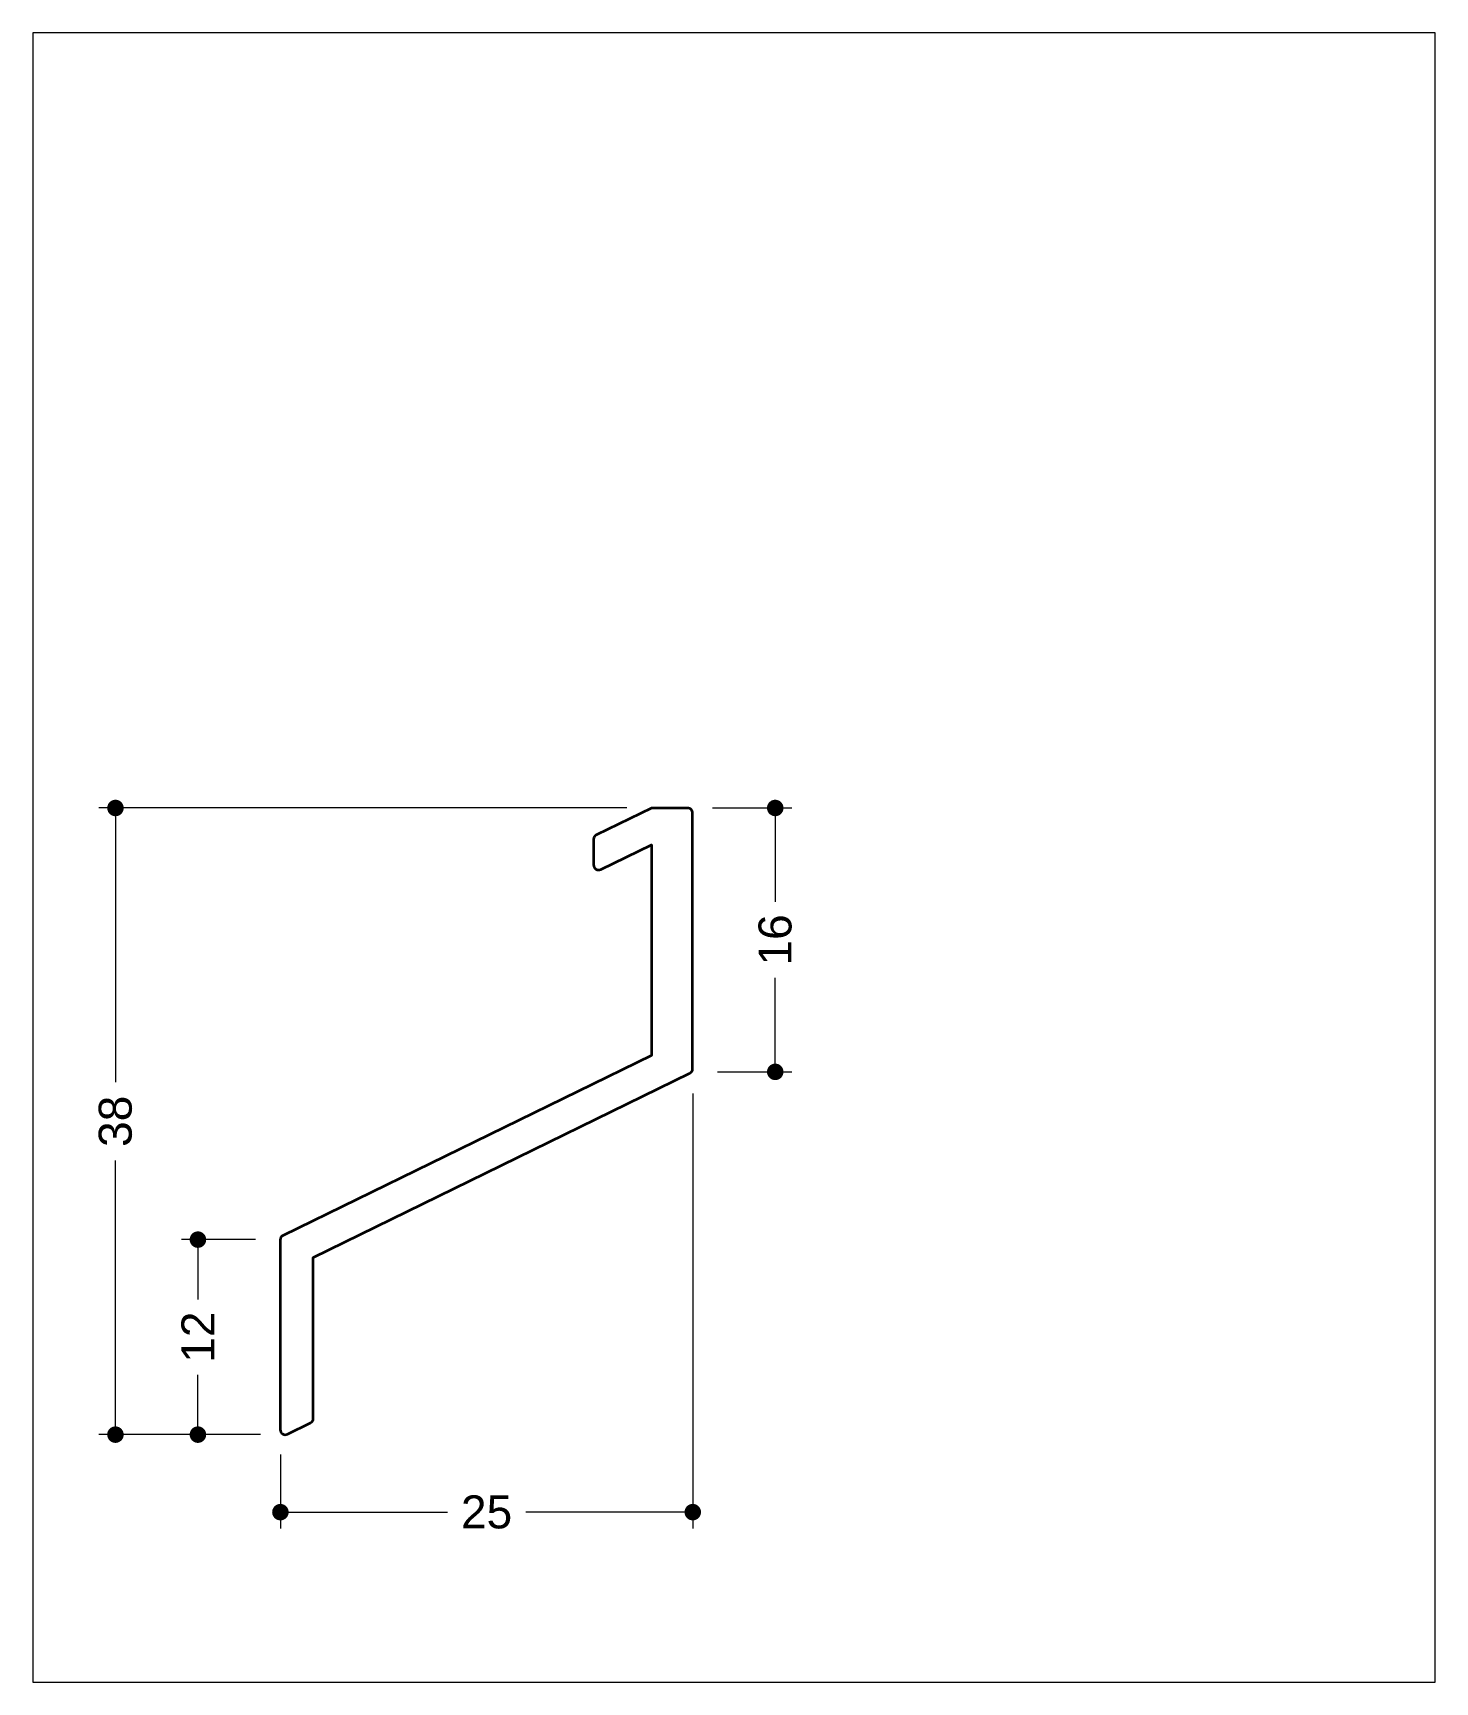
# Paper-space layout 'PRO-85x100' of a CAD drawing. Header units: millimetres. Extents: x 0 to 85, y 0 to 100.
# The model-space entities are those that its viewports show. They can reach past a viewport. Long polylines and large blocks are cut down to what shows.
import ezdxf

# ---------------------------------------------------------------- set-up
doc = ezdxf.new("R2010")
doc.units = ezdxf.units.MM
doc.header["$PDMODE"] = 3
doc.header["$PDSIZE"] = 1
for name, color, linetype, lineweight in [('AM_0', 7, 'Continuous', 35), ('AM_5', 3, 'Continuous', 13), ('X_COMP_CONT_ALU', 50, 'Continuous', 35)]:
    doc.layers.add(name, color=color, linetype=linetype, lineweight=lineweight)
doc.layers.add('AM_VIEWS', color=1, linetype='Continuous', lineweight=13, plot=False)
doc.styles.add('X_DOCU', font='swissl.ttf')
doc.dimstyles.new('X_DOCU$0', dxfattribs={"dimtxt": 2, "dimasz": 1, "dimexe": 1, "dimexo": 1.5, "dimgap": 1, "dimtad": 0, "dimtoh": 1, "dimdsep": 46, "dimtxsty": 'X_DOCU', "dimblk": 'DOT', "dimcen": 0, "dimclrd": 256, "dimclre": 256, "dimclrt": 30, "dimadec": 1, "dimazin": 2, "dimtp": 0.1, "dimtm": 0.1, "dimtfac": 0.7, "dimtmove": 0, "dimatfit": 1, "dimfxl": 1, "dimlwd": -1, "dimlwe": -1, "dimarcsym": 1})

# ---------------------------------------------------------------- blocks, each defined once
blk = doc.blocks.new('_Dot')
at = {"color": 0, "linetype": 'ByBlock', "lineweight": -2}
blk.add_line((-0.5, 0), (-1, 0), dxfattribs=at)
at = {"color": 0, "linetype": 'ByBlock', "const_width": 0.5}
blk.add_lwpolyline([(-0.25, 0, 1), (0.25, 0, 1)], format="xyb", close=True, dxfattribs=at)
blk = doc.blocks.new('*D9')
at = {"layer": 'AM_5', "transparency": 16777216}
for p, q in [((13.5, 26.827), (9, 26.827)), ((10, 25.827), (10, 23.205)), ((10, 16.002), (10, 18.624)), ((13.8, 15.002), (9, 15.002))]:
    blk.add_line(p, q, dxfattribs=at)
at = {"layer": 'Defpoints', "color": 0, "transparency": 16777216}
for p in [(10, 26.827), (15, 26.827), (15.3, 15.002)]:
    blk.add_point(p, dxfattribs=at)
at = {"layer": 'AM_5', "transparency": 16777216}
for p, rotation in [((10, 26.827), 90), ((10, 15.002), 270)]:
    blk.add_blockref('_Dot', p, dxfattribs=dict(at, rotation=rotation))
at = {"layer": 'AM_5', "color": 30, "transparency": 16777216, "insert": (10, 20.914), "char_height": 2, "attachment_point": 5, "rotation": 90, "style": 'X_DOCU'}
blk.add_mtext('12', dxfattribs=at)
blk = doc.blocks.new('*D10')
at = {"layer": 'AM_5', "transparency": 16777216}
for p, q in [((36, 53.002), (4, 53.002)), ((5, 52.002), (5, 36.377)), ((5, 16.002), (5, 31.626)), ((13.8, 15.002), (4, 15.002))]:
    blk.add_line(p, q, dxfattribs=at)
at = {"layer": 'Defpoints', "color": 0, "transparency": 16777216}
for p in [(5, 53.002), (37.5, 53.002), (15.3, 15.002)]:
    blk.add_point(p, dxfattribs=at)
at = {"layer": 'AM_5', "transparency": 16777216}
for p, rotation in [((5, 53.002), 90), ((5, 15.002), 270)]:
    blk.add_blockref('_Dot', p, dxfattribs=dict(at, rotation=rotation))
at = {"layer": 'AM_5', "color": 30, "transparency": 16777216, "insert": (5, 34.002), "char_height": 2, "attachment_point": 5, "rotation": 90, "style": 'X_DOCU'}
blk.add_mtext('38', dxfattribs=at)
blk = doc.blocks.new('*D11')
at = {"layer": 'AM_5', "transparency": 16777216}
for p, q in [((40, 35.685), (40, 9.302)), ((15, 13.802), (15, 9.302)), ((16, 10.302), (25.129, 10.302)), ((39, 10.302), (29.871, 10.302))]:
    blk.add_line(p, q, dxfattribs=at)
at = {"layer": 'Defpoints', "color": 0, "transparency": 16777216}
for p in [(40, 37.185), (15, 15.302), (40, 10.302)]:
    blk.add_point(p, dxfattribs=at)
at = {"layer": 'AM_5', "transparency": 16777216, "rotation": 180}
blk.add_blockref('_Dot', (15, 10.302), dxfattribs=at)
at = {"layer": 'AM_5', "transparency": 16777216}
blk.add_blockref('_Dot', (40, 10.302), dxfattribs=at)
at = {"layer": 'AM_5', "color": 30, "transparency": 16777216, "insert": (27.5, 10.302), "char_height": 2, "attachment_point": 5, "style": 'X_DOCU'}
blk.add_mtext('25', dxfattribs=at)
blk = doc.blocks.new('*D12')
at = {"layer": 'AM_5', "transparency": 16777216}
for p, q in [((41.2, 53.002), (46, 53.002)), ((45, 52.002), (45, 47.302)), ((45, 38.001), (45, 42.701)), ((41.5, 37.001), (46, 37.001))]:
    blk.add_line(p, q, dxfattribs=at)
at = {"layer": 'Defpoints', "color": 0, "transparency": 16777216}
for p in [(39.7, 53.002), (40, 37.001), (45, 37.001)]:
    blk.add_point(p, dxfattribs=at)
at = {"layer": 'AM_5', "transparency": 16777216}
for p, rotation in [((45, 53.002), 90), ((45, 37.001), 270)]:
    blk.add_blockref('_Dot', p, dxfattribs=dict(at, rotation=rotation))
at = {"layer": 'AM_5', "color": 30, "transparency": 16777216, "insert": (45, 45.002), "char_height": 2, "attachment_point": 5, "rotation": 90, "style": 'X_DOCU'}
blk.add_mtext('16', dxfattribs=at)
blk = doc.blocks.new('126793-ICC')
at = {"layer": 'X_COMP_CONT_ALU'}
blk.add_lwpolyline([(-0.168, -16.087, 0.286502), (0, -15.817), (0, -0.3, 0.414214), (-0.3, 0), (-2.5, 0), (-5.832, -1.625, 0.286725), (-6, -1.895), (-6, -3.452, 0.554348), (-5.568, -3.722), (-2.5, -2.225), (-2.5, -15), (-24.832, -25.918, 0.286488), (-25, -26.188), (-25, -37.7, 0.554384), (-24.568, -37.97), (-23.168, -37.287, 0.286684), (-23, -37.017), (-23, -27.248), (-0.168, -16.087)], format="xyb", close=True, dxfattribs=at)

msp = doc.modelspace()

# ---------------------------------------------------------------- block references
at = {"layer": 'AM_0'}
msp.add_blockref('126793-ICC', (40, 53), dxfattribs=at)

psp = doc.layouts.new('PRO-85x100')

# ---------------------------------------------------------------- dimensions: what is measured, and where the dimension line sits
at = {"layer": 'AM_5'}
for base, p1, p2, angle, override, picture, middle in [((5, 53.002), (15.3, 15.002), (37.5, 53.002), 90, {"dimasz": 1}, '*D10', (5, 34.002)), ((45, 37.001), (39.7, 53.002), (40, 37.001), 90, {"dimasz": 1}, '*D12', (45, 45.002)), ((40, 10.302), (15, 15.302), (40, 37.185), 0, {"dimasz": 1}, '*D11', (27.5, 10.302)), ((10, 26.827), (15.3, 15.002), (15, 26.827), 90, {"dimasz": 1, "dimdec": 0, "dimpost": ''}, '*D9', (10, 20.914))]:
    dim = psp.add_linear_dim(base=base, p1=p1, p2=p2, angle=angle, dimstyle='X_DOCU$0', override=override, dxfattribs=at)
    dim.commit()
    dim.dimension.update_dxf_attribs({"geometry": picture, "text_midpoint": middle})

# ---------------------------------------------------------------- viewports
at = {"layer": 'AM_VIEWS'}
psp.add_viewport(center=(42.5, 50), size=(84.999, 99.999), view_center_point=(42.509, 50), view_height=99.999, dxfattribs=at)

doc.saveas('drawing.dxf')
